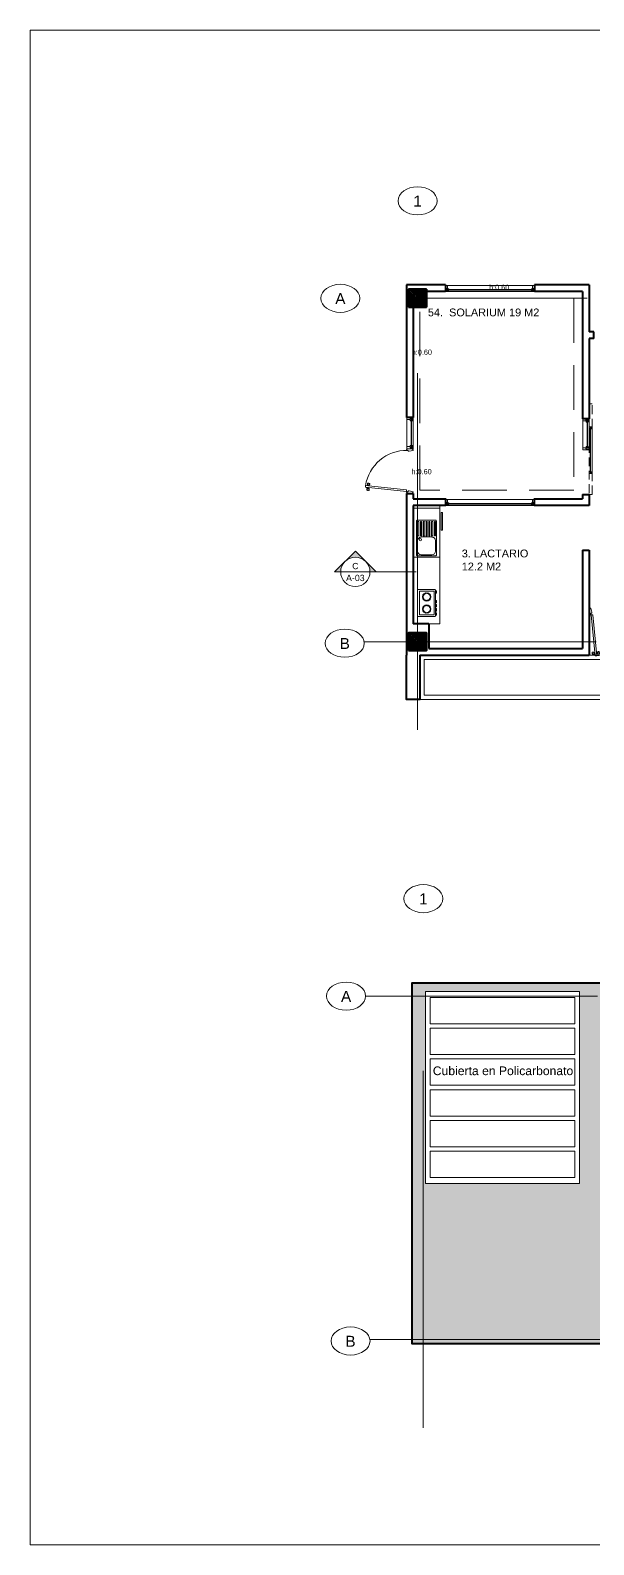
# Model space of a CAD drawing. Header units: metres. Extents: x 98211 to 98447, y 101204 to 101327.
# Drawn here: x 98262.64 to 98275.28, y 101254.89 to 101288.85 of the extents above; entities that cross this region are included whole.
import ezdxf
from ezdxf import colors
from ezdxf.entities.mleader import LeaderData, LeaderLine
from ezdxf.enums import TextEntityAlignment as Align
from ezdxf.math import Vec2, Vec3

# ---------------------------------------------------------------- set-up
doc = ezdxf.new("R2010")
doc.units = ezdxf.units.M
doc.header["$LTSCALE"] = 8
doc.header["$MEASUREMENT"] = 0
doc.linetypes.add('DASHDOTX2', pattern=[2, 1, -0.5, 0, -0.5])
doc.linetypes.add('HIDDEN', pattern=[0.375, 0.25, -0.125])
doc.layers.get('0').update_dxf_attribs({"linetype": 'CONTINUOUS', "lineweight": 9})
for name, color, linetype, lineweight in [('5- 0.18 (muebles fijos)', 3, 'CONTINUOUS', 18), ('A_ACHU-1', 253, 'CONTINUOUS', 0), ('A_CARP-MAD', 46, 'CONTINUOUS', 18), ('A_CARP-MET', 126, 'CONTINUOUS', 18), ('A_CLRA-YESO', 71, 'CONTINUOUS', 18), ('A_COLS', 1, 'CONTINUOUS', 60), ('A_EJES', 75, 'DASHDOTX2', 5), ('A_MUEB', 3, 'CONTINUOUS', 15), ('A_MUEB-FIJO', 3, 'CONTINUOUS', 15), ('A_MURO', 7, 'CONTINUOUS', 40), ('A_PISO-ACHU', 251, 'CONTINUOUS', 0), ('A_PISO-GRAN', 250, 'CONTINUOUS', 0), ('A_PROY', 16, 'HIDDEN', 5), ('A_PUER', 134, 'CONTINUOUS', 18), ('A_TEXT', 154, 'CONTINUOUS', 0), ('A_TEXT-IDEN', 5, 'CONTINUOUS', 18), ('A_TEXT-NOTA', 53, 'CONTINUOUS', 20), ('A_TEXT-SIMB', 195, 'CONTINUOUS', 20), ('A_VENT', 124, 'CONTINUOUS', 18)]:
    doc.layers.add(name, color=color, linetype=linetype, lineweight=lineweight)
doc.styles.add('ARIAL', font='arial.ttf')
doc.styles.add('DIM', font='arial.ttf')

# ---------------------------------------------------------------- blocks, each defined once
blk = doc.blocks.new('EJE')
at = {"layer": 'A_TEXT-SIMB'}
blk.add_ellipse((0, 0), major_axis=(-0.625, 0), ratio=0.72, dxfattribs=at)
at = {"layer": 'A_TEXT-IDEN', "style": 'ARIAL'}
blk.add_attdef('EJE', text='', height=0.35, dxfattribs=at).set_placement((0, -0.184), align=Align.CENTER)
blk = doc.blocks.new('_Open30')
at = {"color": 0, "linetype": 'ByBlock', "lineweight": -2}
for p, q in [((-1, 0.27), (0, 0)), ((0, 0), (-1, -0.27)), ((0, 0), (-1, 0))]:
    blk.add_line(p, q, dxfattribs=at)
blk = doc.blocks.new('*U378')
at = {"layer": 'A_ACHU-1'}
h = blk.add_hatch(color=256, dxfattribs=at)
h.paths.add_polyline_path([(0.663, 0.221), (0.442, 0.442), (0.221, 0.221, -0.414214)])
h.paths.add_polyline_path([(0.663, 0.221, -0.198912), (0.754, 0), (0.884, 0)])
h.paths.add_polyline_path([(0, 0), (0.129, 0, -0.198912), (0.221, 0.221)])
at = {"layer": 'A_TEXT-SIMB'}
for p, q in [((0.442, 0.442), (0, 0)), ((0.442, 0.442), (0.884, 0)), ((0.754, 0), (0.129, 0)), ((0.754, 0), (0.884, 0)), ((0.129, 0), (-0.86, 0)), ((0.129, 0), (0, 0))]:
    blk.add_line(p, q, dxfattribs=at)
blk.add_circle((0.442, 0), 0.313, dxfattribs=at)
at = {"layer": 'A_TEXT-IDEN', "style": 'ARIAL'}
for tag, p in [('CORTE', (0.442, 0.058)), ('DETALLE', (0.442, -0.197))]:
    blk.add_attdef(tag, text='', height=0.135, dxfattribs=at).set_placement(p, align=Align.CENTER)
blk = doc.blocks.new('Frega1d')
for p, q in [((0, 0), (-1.1, 0)), ((-1.1, 0), (-1.1, -0.6)), ((0, 0), (0, -0.6)), ((-0.827, -0.095), (-0.827, -0.505)), ((-0.046, -0.075), (-0.807, -0.075)), ((-0.487, -0.1), (-0.788, -0.1)), ((-0.487, -0.125), (-0.788, -0.125)), ((-0.487, -0.163), (-0.788, -0.163)), ((-0.487, -0.188), (-0.788, -0.188)), ((-0.487, -0.225), (-0.788, -0.225)), ((-0.487, -0.25), (-0.788, -0.25)), ((-0.487, -0.288), (-0.788, -0.288)), ((-0.487, -0.313), (-0.788, -0.313)), ((-0.452, -0.18), (-0.452, -0.42)), ((-0.132, -0.1), (-0.37, -0.1)), ((-0.05, -0.18), (-0.05, -0.42)), ((-0.027, -0.095), (-0.027, -0.505)), ((-1.1, -0.6), (0, -0.6)), ((-0.602, -0.63), (-1.002, -0.63)), ((-1.002, -0.63), (-1.002, -0.66)), ((-0.602, -0.66), (-1.002, -0.66)), ((-0.046, -0.525), (-0.807, -0.525)), ((-0.487, -0.35), (-0.788, -0.35)), ((-0.487, -0.375), (-0.788, -0.375)), ((-0.487, -0.413), (-0.788, -0.413)), ((-0.487, -0.438), (-0.788, -0.438)), ((-0.487, -0.475), (-0.788, -0.475)), ((-0.487, -0.5), (-0.788, -0.5)), ((-0.602, -0.63), (-0.602, -0.66)), ((-0.132, -0.5), (-0.37, -0.5))]:
    blk.add_line(p, q)
blk.add_circle((-0.39, -0.161), 0.025)
for centre, radius, start, end in [((-0.807, -0.095), 0.02, 90, 180), ((-0.788, -0.113), 0.0125, 90.1066, 270), ((-0.788, -0.175), 0.0125, 90, 269.8934), ((-0.788, -0.238), 0.0125, 90, 269.8934), ((-0.788, -0.3), 0.0125, 90, 269.8934), ((-0.487, -0.113), 0.0125, 270, 89.8858), ((-0.487, -0.175), 0.0125, 270.1142, 90), ((-0.487, -0.238), 0.0125, 270.1142, 90), ((-0.487, -0.3), 0.0125, 270.1142, 90), ((-0.37, -0.18), 0.08, 90, 180), ((-0.132, -0.18), 0.08, 360, 90), ((-0.046, -0.095), 0.02, 360, 90), ((-0.807, -0.505), 0.02, 180, 270), ((-0.788, -0.363), 0.0125, 90, 269.8934), ((-0.788, -0.425), 0.0125, 90, 269.8934), ((-0.788, -0.488), 0.0125, 90, 269.8934), ((-0.487, -0.363), 0.0125, 270.1142, 90), ((-0.487, -0.425), 0.0125, 270.1142, 90), ((-0.487, -0.488), 0.0125, 270.1142, 90), ((-0.37, -0.42), 0.08, 180, 270), ((-0.132, -0.42), 0.08, 270, 360), ((-0.046, -0.505), 0.02, 270, 360)]:
    blk.add_arc(centre, radius, start, end)
blk = doc.blocks.new('puerta mad 1mt')
at = {"layer": '5- 0.18 (muebles fijos)'}
blk.add_line((0.155, 0.99), (0.155, 0.99), dxfattribs=at)
at = {"layer": 'A_ACHU-1'}
for p, q in [((0.048, 0.934), (0.049, 0.946)), ((0.048, 0.934), (0.051, 0.934)), ((0.049, 0.946), (0.052, 0.945)), ((0.049, 0.92), (0.051, 0.934)), ((0.051, 0.934), (0.054, 0.96)), ((0.084, 0.916), (0.088, 0.956)), ((0.095, 0.92), (0.085, 0.921)), ((0.098, 0.95), (0.088, 0.951)), ((0.094, 0.918), (0.098, 0.952)), ((0.097, 0.917), (0.094, 0.918)), ((0.105, 0.899), (0.097, 0.917)), ((0.101, 0.952), (0.098, 0.952)), ((0.112, 0.969), (0.101, 0.952)), ((0.105, 0.899), (0.112, 0.969)), ((0.108, 0.899), (0.105, 0.899)), ((0.115, 0.968), (0.112, 0.969)), ((0.115, 0.968), (0.112, 0.969)), ((0.145, 0.895), (0.148, 0.894)), ((0.148, 0.894), (0.156, 0.964)), ((0.148, 0.894), (0.159, 0.911)), ((0.153, 0.964), (0.156, 0.964)), ((0.153, 0.964), (0.156, 0.964)), ((0.156, 0.964), (0.163, 0.946)), ((0.159, 0.911), (0.162, 0.91)), ((0.162, 0.91), (0.166, 0.945)), ((0.162, 0.913), (0.172, 0.912)), ((0.163, 0.946), (0.166, 0.945)), ((0.165, 0.943), (0.175, 0.942)), ((0.172, 0.907), (0.176, 0.947)), ((0.207, 0.903), (0.208, 0.918)), ((0.208, 0.918), (0.211, 0.943)), ((0.211, 0.917), (0.208, 0.918)), ((0.212, 0.929), (0.209, 0.929)), ((0.211, 0.917), (0.212, 0.929)), ((0.021, 0.057), (0.02, 0.057)), ((0.021, 0.074), (0.022, 0.078)), ((0.021, 0.074), (0.021, 0.057)), ((0.022, 0.076), (0.031, 0.076)), ((0.022, 0.075), (0.038, 0.074)), ((0.038, 0.075), (0.038, 0.074))]:
    blk.add_line(p, q, dxfattribs=at)
blk.add_circle((0.022, 0.075), 0.00188, dxfattribs=at)
for centre, radius, start, end in [((-0.04, 0.949), 0.0943, 341.7975, 6.2754), ((0.069, 0.935), 0.0242, 217.6393, 310.4336), ((0.069, 0.941), 0.0242, 37.6393, 130.4336), ((0.191, 0.922), 0.0242, 217.6393, 310.4336), ((0.192, 0.928), 0.0242, 37.6393, 130.4336), ((0.3, 0.914), 0.0943, 161.7975, 186.2754), ((0.022, 0.075), 0.000938, 85, 265), ((0.022, 0.075), 0.000937, 265, 85)]:
    blk.add_arc(centre, radius, start, end, dxfattribs=at)
at = {"layer": 'A_CARP-MAD'}
for points in [[(-0.017, -0.058), (0, -0.058), (0, -0.075), (0.02, -0.075), (0.04, 0.015), (0.04, 0.035), (0.02, 0.035), (0.02, 0.075), (0, 0.075), (0, 0.058), (-0.017, 0.058)], [(0.983, -0.058), (0.966, -0.058), (0.966, -0.075), (0.946, -0.075), (0.926, 0.015), (0.926, 0.035), (0.946, 0.035), (0.946, 0.075), (0.966, 0.075), (0.966, 0.058), (0.983, 0.058)]]:
    blk.add_lwpolyline(points, close=True, dxfattribs=at)
at = {"layer": 'A_PROY'}
blk.add_arc((0.016, 0.073), 0.93, 358.9025, 81.3874, dxfattribs=at)
at = {"layer": 'A_PUER'}
for p, q in [((0.022, 0.076), (0.118, 0.996)), ((0.059, 0.073), (0.156, 0.992)), ((0.156, 0.992), (0.118, 0.996)), ((0.059, 0.073), (0.022, 0.076))]:
    blk.add_line(p, q, dxfattribs=at)
blk = doc.blocks.new('*U368')
at = {"layer": 'A_CARP-MAD'}
blk.add_lwpolyline([(0.14, -0.047), (0.07, -0.047), (0.07, -0.023), (0, -0.023), (0, 0), (0.14, 0)], dxfattribs=at)
for points in [[(0, -0.028), (0.065, -0.028), (0.065, -0.074), (0.048, -0.074), (0.048, -0.051), (0, -0.051)], [(0, -0.028), (0.065, -0.028), (0.065, -0.074), (0.048, -0.074), (0.048, -0.051), (0, -0.051)], [(0.033, -0.071), (0.033, -0.054), (0.01, -0.054), (0.01, -0.071)], [(0, -0.672), (0.065, -0.672), (0.065, -0.626), (0.048, -0.626), (0.048, -0.649), (0, -0.649)], [(0, -0.677), (0, -0.7), (0.14, -0.7), (0.14, -0.653), (0.07, -0.653), (0.07, -0.677)], [(0.033, -0.629), (0.033, -0.646), (0.01, -0.646), (0.01, -0.629)]]:
    blk.add_lwpolyline(points, close=True, dxfattribs=at)
at = {"layer": 'A_CARP-MET'}
blk.add_line((0.14, -0.047), (0.14, 0), dxfattribs=at)
blk.add_lwpolyline([(0.033, -0.071), (0.033, -0.054), (0.01, -0.054), (0.01, -0.071)], close=True, dxfattribs=at)
at = {"layer": 'A_VENT'}
for p, q in [((0, -0.7), (0, 0)), ((0.14, 0), (0.14, -0.7))]:
    blk.add_line(p, q, dxfattribs=at)
blk.add_lwpolyline([(0.036, -0.054), (0.036, -0.646), (0.045, -0.646), (0.045, -0.054)], close=True, dxfattribs=at)
blk = doc.blocks.new('estufa p')
for p, q in [((-211.147, -151.692), (-211.147, -151.365)), ((-210.656, -151.356), (-211.137, -151.356)), ((-211.122, -151.335), (-211.122, -151.345)), ((-211.078, -151.335), (-211.122, -151.335)), ((-211.122, -151.345), (-211.078, -151.345)), ((-211.119, -151.656), (-211.119, -151.392)), ((-210.684, -151.383), (-211.11, -151.383)), ((-211.078, -151.345), (-211.078, -151.335)), ((-211.002, -151.335), (-211.047, -151.335)), ((-211.047, -151.335), (-211.047, -151.345)), ((-211.047, -151.345), (-211.002, -151.345)), ((-211.002, -151.345), (-211.002, -151.335)), ((-210.971, -151.345), (-210.971, -151.335)), ((-210.971, -151.335), (-210.927, -151.335)), ((-210.927, -151.345), (-210.971, -151.345)), ((-210.927, -151.335), (-210.927, -151.345)), ((-210.896, -151.335), (-210.852, -151.335)), ((-210.896, -151.345), (-210.896, -151.335)), ((-210.852, -151.345), (-210.896, -151.345)), ((-210.852, -151.335), (-210.852, -151.345)), ((-210.716, -151.345), (-210.716, -151.335)), ((-210.716, -151.335), (-210.671, -151.335)), ((-210.671, -151.345), (-210.716, -151.345)), ((-210.674, -151.656), (-210.674, -151.392)), ((-210.671, -151.335), (-210.671, -151.345)), ((-210.647, -151.692), (-210.647, -151.365)), ((-210.647, -151.692), (-211.147, -151.692)), ((-211.119, -151.656), (-210.674, -151.656)), ((-211.065, -151.502), (-211.092, -151.493)), ((-211.065, -151.537), (-211.092, -151.546)), ((-211.044, -151.473), (-211.061, -151.45)), ((-211.044, -151.566), (-211.061, -151.589)), ((-211.01, -151.462), (-211.01, -151.434)), ((-211.01, -151.577), (-211.01, -151.605)), ((-210.976, -151.473), (-210.96, -151.45)), ((-210.976, -151.566), (-210.96, -151.589)), ((-210.955, -151.502), (-210.929, -151.493)), ((-210.955, -151.537), (-210.929, -151.546)), ((-210.838, -151.502), (-210.865, -151.493)), ((-210.838, -151.537), (-210.865, -151.546)), ((-210.817, -151.473), (-210.833, -151.45)), ((-210.817, -151.566), (-210.833, -151.589)), ((-210.783, -151.462), (-210.783, -151.434)), ((-210.783, -151.577), (-210.783, -151.605)), ((-210.749, -151.473), (-210.732, -151.45)), ((-210.749, -151.566), (-210.732, -151.589)), ((-210.728, -151.502), (-210.701, -151.493)), ((-210.728, -151.537), (-210.701, -151.546))]:
    blk.add_line(p, q)
for centre, major_axis, start_param, end_param in [((-211.137, -151.365), (0.00653, -0.00653), 2.356194, 3.926991), ((-210.656, -151.365), (-0.00653, 0.00653), 3.926991, 5.497787)]:
    blk.add_ellipse(centre, major_axis=major_axis, ratio=1, start_param=start_param, end_param=end_param)
at = {"extrusion": (-1.72492e-101, -2.44956e-101, -1)}
for centre, major_axis, start_param, end_param in [((-211.11, -151.392), (0.00653, -0.00653), 2.356194, 3.926991), ((-210.684, -151.392), (-0.00653, 0.00653), 0.785398, 2.356194)]:
    blk.add_ellipse(centre, major_axis=major_axis, ratio=1, start_param=start_param, end_param=end_param, dxfattribs=at)
for major_axis in [(0.0556, -0.0556), (0.0477, 0.0477)]:
    blk.add_ellipse((-211.01, -151.519), major_axis=major_axis, ratio=1)
for major_axis in [(0.0556, -0.0556), (0.0477, -0.0477)]:
    blk.add_ellipse((-210.783, -151.519), major_axis=major_axis, ratio=1, dxfattribs=at)
blk = doc.blocks.new('Ventana 2.00 X 2.00')
at = {"layer": 'A_CARP-MAD'}
for points in [[(-1.977, 0), (-2, 0), (-2, -0.14), (-1.953, -0.14), (-1.953, -0.07), (-1.977, -0.07)], [(-1.972, 0), (-1.972, -0.065), (-1.926, -0.065), (-1.926, -0.048), (-1.949, -0.048), (-1.949, 0)], [(-0.028, 0), (-0.028, -0.065), (-0.074, -0.065), (-0.074, -0.048), (-0.051, -0.048), (-0.051, 0)], [(-0.028, 0), (-0.028, -0.065), (-0.074, -0.065), (-0.074, -0.048), (-0.051, -0.048), (-0.051, 0)], [(-1.929, -0.033), (-1.946, -0.033), (-1.946, -0.01), (-1.929, -0.01)], [(-0.071, -0.033), (-0.054, -0.033), (-0.054, -0.01), (-0.071, -0.01)]]:
    blk.add_lwpolyline(points, close=True, dxfattribs=at)
blk.add_lwpolyline([(-0.047, -0.14), (-0.047, -0.07), (-0.023, -0.07), (-0.023, 0), (0, 0), (0, -0.14)], dxfattribs=at)
at = {"layer": 'A_CARP-MET'}
blk.add_line((-0.047, -0.14), (0, -0.14), dxfattribs=at)
blk.add_lwpolyline([(-0.071, -0.033), (-0.054, -0.033), (-0.054, -0.01), (-0.071, -0.01)], close=True, dxfattribs=at)
at = {"layer": 'A_VENT'}
for p, q in [((-2, 0), (-0.051, 0)), ((0, -0.14), (-2, -0.14))]:
    blk.add_line(p, q, dxfattribs=at)
blk.add_lwpolyline([(-0.054, -0.036), (-1.946, -0.036), (-1.946, -0.045), (-0.054, -0.045)], close=True, dxfattribs=at)
blk = doc.blocks.new('A$C16BE3709')
at = {"layer": 'A_CARP-MAD'}
for points in [[(0, 1.519), (-0.065, 1.519), (-0.065, 1.473), (-0.048, 1.473), (-0.048, 1.496), (0, 1.496)], [(-0.033, 1.476), (-0.033, 1.493), (-0.01, 1.493), (-0.01, 1.476)], [(0, 0.468), (-0.065, 0.468), (-0.065, 0.515), (-0.048, 0.515), (-0.048, 0.491), (0, 0.491)], [(-0.033, 0.511), (-0.033, 0.494), (-0.01, 0.494), (-0.01, 0.511)]]:
    blk.add_lwpolyline(points, close=True, dxfattribs=at)
at = {"layer": 'A_PISO-GRAN', "linetype": 'HIDDEN', "ltscale": 0.1}
blk.add_lwpolyline([(0, 2.033), (-0.065, 2.033), (-0.065, 0), (0, 0)], close=True, dxfattribs=at)
at = {"layer": 'A_VENT'}
for p, q in [((-0.045, 0.494), (-0.045, 1.493)), ((-0.036, 1.493), (-0.045, 1.493)), ((-0.036, 1.493), (-0.036, 0.494)), ((-0.036, 0.494), (-0.045, 0.494))]:
    blk.add_line(p, q, dxfattribs=at)
blk.add_lwpolyline([(0, 0.491), (0, 1.519)], dxfattribs=at)

msp = doc.modelspace()

# ---------------------------------------------------------------- hatches: boundary and pattern name
at = {"layer": 'A_PISO-ACHU'}
h = msp.add_hatch(dxfattribs=at)
h.set_pattern_fill('ANSI31', color=256, scale=0.2)
h.set_pattern_definition([(45, (-745.53763, -609.917174), (-0.0176776695297, 0.0176776695297), [])])
h.paths.add_polyline_path([(98271.127, 101282.641), (98271.128, 101283.038), (98271.528, 101283.038), (98271.527, 101282.641)])
h = msp.add_hatch(dxfattribs=at)
h.set_pattern_fill('ANSI31', color=256, scale=0.2)
h.set_pattern_definition([(45, (-739.537285, -609.917174), (-0.0176776695297, 0.0176776695297), [])])
h.paths.add_polyline_path([(98271.128, 101274.938), (98271.128, 101275.337), (98271.528, 101275.337), (98271.528, 101274.938)])
h = msp.add_hatch(dxfattribs=at)
h.set_pattern_fill('AR-CONC', color=256, scale=0.03, style=0)
h.set_pattern_definition([(50, (-709.17514, -658.44732), (0.21517805478, -0.0188256405), [0.0225, -0.2475]), (355, (-709.17514, -658.44732), (-0.0416254001, 0.2256576401), [0.018, -0.198]), (100.45144446, (-709.1572, -658.44889), (0.17355265402, 0.2068319973), [0.0191220576, -0.2103426336]), (46.1842, (-709.17514, -658.38732), (0.3201723992, -0.04965578424), [0.03375, -0.37125]), (96.6356355, (-709.14846, -658.39146), (0.2803985837, 0.2922355802), [0.0286831026, -0.315514128]), (351.184164, (-709.17514, -658.38732), (0.2803985835, 0.2922355801), [0.027, -0.2970000003]), (21, (-709.14514, -658.40232), (0.17907211564, -0.1207856672), [0.0225, -0.2475]), (326, (-709.14514, -658.40232), (0.07299459958, 0.2175450135), [0.018, -0.198]), (71.45144474, (-709.13022, -658.41239), (0.25206671302, 0.09675934584), [0.019122057, -0.2103426336]), (37.5, (-709.17514, -658.44732), (0.003647956595, 0.09986815615), [0, -0.1956, 0, -0.201, 0, -0.19875]), (7.5, (-709.17514, -658.44732), (0.07892086123, 0.118323513565), [0, -0.1146, 0, -0.1911, 0, -0.07575]), (327.5, (-709.24204, -658.44732), (0.16014673085, -0.00676646152), [0, -0.075, 0, -0.234, 0, -0.3105]), (317.5, (-709.27204, -658.44732), (0.1749558508, 0.0300314947), [0, -0.0975, 0, -0.1554, 0, -0.2205])])
h.paths.add_polyline_path([(98291.507, 101259.389), (98271.208, 101259.389), (98271.208, 101267.489), (98291.507, 101267.489)])
h.paths.add_polyline_path([(98271.508, 101267.289), (98271.508, 101262.989), (98274.958, 101262.989), (98274.958, 101267.289)], flags=16)

# ---------------------------------------------------------------- linework, layer by layer
msp.add_lwpolyline([(98262.641, 101288.849), (98299.836, 101288.849), (98299.836, 101254.885), (98262.641, 101254.885)], close=True)
at = {"layer": 'A_CLRA-YESO'}
for points in [[(98271.508, 101267.289), (98274.958, 101267.289), (98274.958, 101262.989), (98271.508, 101262.989)], [(98271.608, 101266.569), (98271.608, 101267.159), (98274.858, 101267.159), (98274.858, 101266.569)], [(98271.608, 101265.879), (98271.608, 101266.469), (98274.858, 101266.469), (98274.858, 101265.879)], [(98271.608, 101265.189), (98271.608, 101265.779), (98274.858, 101265.779), (98274.858, 101265.189)], [(98271.608, 101264.499), (98271.608, 101265.089), (98274.858, 101265.089), (98274.858, 101264.499)], [(98271.608, 101263.809), (98271.608, 101264.399), (98274.858, 101264.399), (98274.858, 101263.809)], [(98271.608, 101263.119), (98271.608, 101263.709), (98274.858, 101263.709), (98274.858, 101263.119)]]:
    msp.add_lwpolyline(points, close=True, dxfattribs=at)
at = {"layer": 'A_COLS'}
for points in [[(98271.128, 101282.641), (98271.128, 101283.041), (98271.528, 101283.041), (98271.528, 101282.641)], [(98271.128, 101274.937), (98271.128, 101275.337), (98271.528, 101275.337), (98271.528, 101274.937)]]:
    msp.add_lwpolyline(points, close=True, dxfattribs=at)
at = {"layer": 'A_EJES'}
for p, q in [((98271.328, 101273.158), (98271.328, 101284.709)), ((98291.434, 101275.137), (98270.133, 101275.137)), ((98271.457, 101257.51), (98271.457, 101269.06)), ((98291.464, 101267.189), (98270.162, 101267.189)), ((98291.563, 101259.489), (98270.262, 101259.489))]:
    msp.add_line(p, q, dxfattribs=at)
at = {"layer": 'A_EJES', "ltscale": 0.5}
msp.add_line((98291.335, 101282.838), (98270.033, 101282.838), dxfattribs=at)
at = {"layer": 'A_MUEB'}
for q in [(98271.829, 101278.188), (98271.229, 101275.538)]:
    msp.add_line((98271.829, 101275.538), q, dxfattribs=at)
at = {"layer": 'A_MURO'}
for p, q in [((98271.078, 101283.138), (98271.078, 101280.164)), ((98271.954, 101283.138), (98271.078, 101283.138)), ((98271.954, 101283.138), (98271.954, 101282.988)), ((98275.178, 101283.138), (98273.954, 101283.138)), ((98273.954, 101283.138), (98273.954, 101282.988)), ((98275.178, 101283.138), (98275.178, 101282.088)), ((98271.954, 101282.988), (98271.528, 101282.988)), ((98275.028, 101282.988), (98273.954, 101282.988)), ((98275.028, 101282.988), (98275.029, 101280.138)), ((98271.229, 101282.641), (98271.229, 101280.164)), ((98275.278, 101282.088), (98275.178, 101282.088)), ((98275.278, 101281.938), (98275.278, 101282.088)), ((98275.278, 101281.938), (98275.178, 101281.938)), ((98275.178, 101281.938), (98275.179, 101280.138)), ((98271.229, 101280.164), (98271.078, 101280.164)), ((98275.179, 101280.138), (98275.029, 101280.138)), ((98271.078, 101278.464), (98271.229, 101278.464)), ((98271.078, 101278.464), (98271.078, 101274.838)), ((98271.229, 101278.464), (98271.229, 101278.338)), ((98275.029, 101278.438), (98275.029, 101278.338)), ((98275.029, 101278.438), (98275.179, 101278.438)), ((98275.179, 101278.438), (98275.179, 101278.188)), ((98271.229, 101278.188), (98271.229, 101275.538)), ((98275.029, 101277.188), (98275.029, 101274.988)), ((98275.029, 101277.188), (98275.179, 101277.188)), ((98275.179, 101277.188), (98275.179, 101274.838)), ((98271.579, 101275.538), (98271.229, 101275.538)), ((98271.579, 101275.538), (98271.579, 101274.988)), ((98271.579, 101274.988), (98275.029, 101274.988)), ((98271.078, 101274.838), (98271.078, 101274.838)), ((98271.378, 101274.838), (98275.179, 101274.838))]:
    msp.add_line(p, q, dxfattribs=at)
at = {"layer": 'A_MURO', "lineweight": 0}
msp.add_line((98271.608, 101267.489), (98291.429, 101267.489), dxfattribs=at)
at = {"layer": 'A_MURO'}
for points in [[(98271.229, 101278.338), (98271.954, 101278.338), (98271.954, 101278.188), (98271.229, 101278.188)], [(98275.179, 101278.188), (98273.954, 101278.188), (98273.954, 101278.338), (98275.029, 101278.338)], [(98271.378, 101274.838), (98271.377, 101273.838), (98271.077, 101273.842), (98271.078, 101274.838)]]:
    msp.add_lwpolyline(points, dxfattribs=at)
msp.add_lwpolyline([(98291.507, 101259.389), (98271.208, 101259.389), (98271.208, 101267.489), (98291.507, 101267.489)], close=True, dxfattribs=at)
at = {"layer": 'A_PISO-GRAN', "ltscale": 0.333}
for points in [[(98271.378, 101274.838), (98291.278, 101274.838), (98291.278, 101273.838), (98271.378, 101273.838)], [(98271.478, 101274.738), (98291.178, 101274.738), (98291.178, 101273.938), (98271.478, 101273.938)]]:
    msp.add_lwpolyline(points, close=True, dxfattribs=at)
msp.add_lwpolyline([(98291.278, 101273.838), (98271.378, 101273.838)], dxfattribs=at)
at = {"layer": 'A_PROY', "ltscale": 0.5}
msp.add_lwpolyline([(98271.378, 101282.838), (98274.829, 101282.838), (98274.829, 101278.538), (98271.378, 101278.538)], close=True, dxfattribs=at)

# ---------------------------------------------------------------- block references
at = {"xscale": 0.7, "yscale": 0.7, "zscale": 0.7}
for p, values in [((98271.328, 101285.024), {'EJE': '1'}), ((98269.596, 101282.838), {'EJE': 'A'}), ((98269.695, 101275.103), {'EJE': 'B'}), ((98271.457, 101269.375), {'EJE': '1'}), ((98269.725, 101267.189), {'EJE': 'A'}), ((98269.824, 101259.454), {'EJE': 'B'})]:
    msp.add_blockref('EJE', p, dxfattribs=at).add_auto_attribs(values)
msp.add_blockref('A$C16BE3709', (98275.244, 101278.438))
ref = msp.add_blockref('*U378', (98270.396, 101276.702), dxfattribs=dict(xscale=-1.05, yscale=1.05, zscale=1.05))
ref.add_attrib('DETALLE', 'A-03', dxfattribs={"layer": 'A_TEXT-IDEN', "height": 0.1413, "rotation": 360, "style": 'ARIAL'}).set_placement((98269.932, 101276.496), align=Align.CENTER)
ref.add_attrib('CORTE', 'C', dxfattribs={"layer": 'A_TEXT-IDEN', "height": 0.141, "rotation": 360, "style": 'ARIAL'}).set_placement((98269.932, 101276.763), align=Align.CENTER)
at = {"layer": 'A_MUEB-FIJO', "extrusion": (0, 0, -1), "zscale": -1, "rotation": 270.0000041222396}
msp.add_blockref('Frega1d', (-98271.229, 101277.035), dxfattribs=at)
at = {"layer": 'A_MUEB-FIJO', "extrusion": (-7.16198e-89, -8.42359e-100, -1), "xscale": 1.2, "yscale": 1.2, "zscale": 1.2, "rotation": 90.00000000000001}
msp.add_blockref('estufa p', (-98453.356, 101529.081), dxfattribs=at)
at = {"layer": 'A_PISO-GRAN', "xscale": -1, "rotation": 180}
for p in [(98273.954, 101282.988), (98273.954, 101278.188)]:
    msp.add_blockref('Ventana 2.00 X 2.00', p, dxfattribs=at)
at = {"layer": 'A_PUER', "rotation": 90}
msp.add_blockref('puerta mad 1mt', (98271.154, 101278.481), dxfattribs=at)
at = {"layer": 'A_PUER', "xscale": -1, "rotation": 180}
msp.add_blockref('puerta mad 1mt', (98275.196, 101275.813), dxfattribs=at)
at = {"layer": 'A_VENT', "xscale": -1}
for p in [(98271.229, 101280.164), (98275.173, 101280.138)]:
    msp.add_blockref('*U368', p, dxfattribs=at)

# ---------------------------------------------------------------- texts
at = {"layer": 'A_TEXT', "attachment_point": 1, "style": 'DIM'}
for s, insert, char_height, width in [('h:0.60', (98272.932, 101283.142), 0.1167, 2.74227), ('54.  SOLARIUM 19 M2', (98271.559, 101282.609), 0.175, 3.61759), ('h:0.60', (98271.197, 101281.688), 0.1167, 2.74227), ('h:0.60', (98271.191, 101279.009), 0.1167, 2.74227), ('3. LACTARIO\\P12.2 M2', (98272.319, 101277.203), 0.175, 3.61759)]:
    msp.add_mtext(s, dxfattribs=dict(at, insert=insert, char_height=char_height, width=width))

# ---------------------------------------------------------------- leaders
at = {"layer": 'A_TEXT-NOTA'}
ml = msp.add_multileader_mtext('Standard', dxfattribs=at)
ml.set_content('Cubierta en Policarbonato', color=256, style='ARIAL')
ml.set_leader_properties(color=256, linetype='ByLayer', lineweight=-1)
ml.set_arrow_properties(name='OPEN30')
ml.build(insert=Vec2(0, 0))
ml.multileader.update_dxf_attribs({"leader_type": 0, "dogleg_length": 0.78, "arrow_head_size": 0.195})
ctx = ml.context
ctx.base_point, ctx.char_height, ctx.arrow_head_size, ctx.landing_gap_size, ctx.plane_origin = Vec3(98271.602, 101265.512), 0.195, 0.195, 0.09, Vec3(98270.344, 101264.824)
ctx.text_align_type = 2
notes = []
notes.append((ctx, [(0, (1, 1, 0), (98271.23, 101265.512), (1, 0), 0.372, [(0, [(98270.97, 101266.086)], 0, [])])]))
ctx.mtext.insert, ctx.mtext.width, ctx.mtext.alignment, ctx.mtext.flow_direction = Vec3(98274.819, 101265.611), 4.25806, 3, 5
for ctx, leaders in notes:
    for number, flags, end, landing, length, lines in leaders:
        leader = LeaderData()
        leader.index, (leader.has_last_leader_line, leader.has_dogleg_vector, leader.attachment_direction) = number, flags
        leader.last_leader_point, leader.dogleg_vector, leader.dogleg_length = Vec3(end), Vec3(landing), length
        for number, points, colour, breaks in lines:
            line = LeaderLine()
            line.index, line.vertices, line.color, line.breaks = number, Vec3.list(points), colors.encode_raw_color(colour), breaks
            leader.lines.append(line)
        ctx.leaders.append(leader)

doc.saveas('drawing.dxf')
